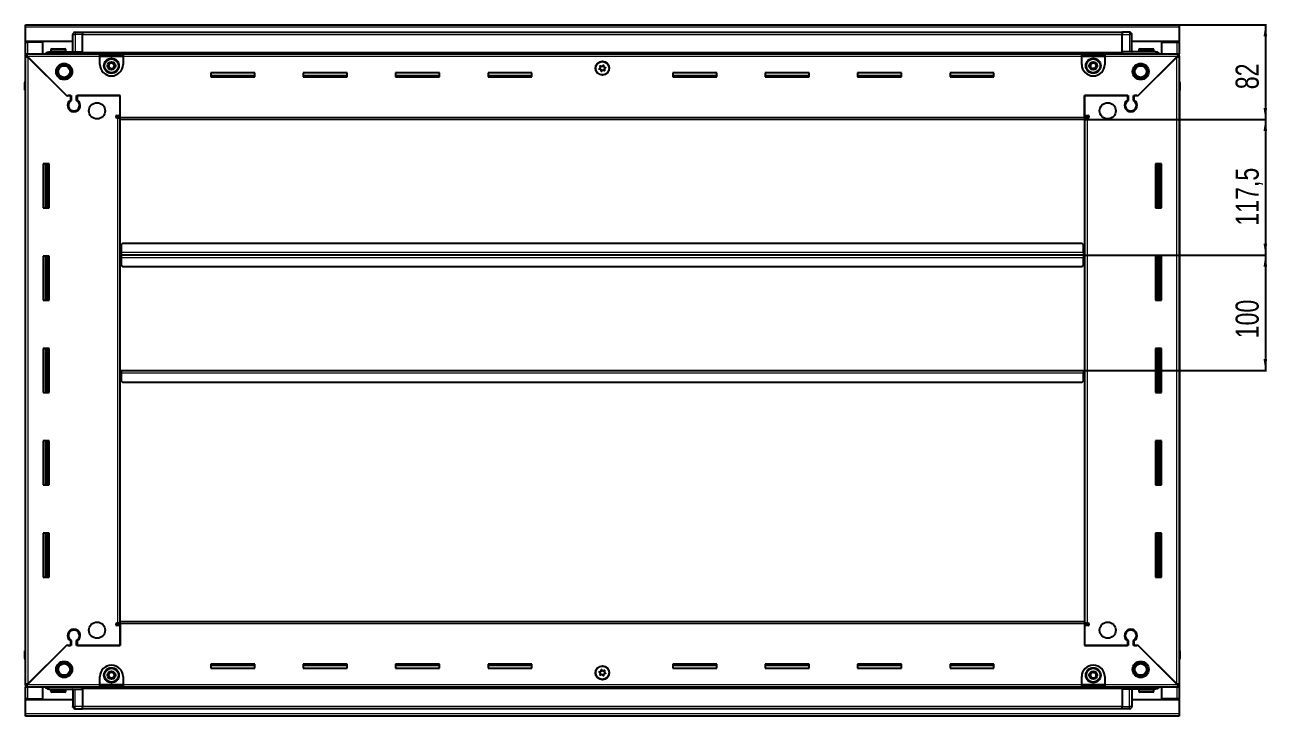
# Model space of a CAD drawing. Header units: millimetres. Extents: x 1415 to 5548, y -865 to 1643.
# Drawn here: x 4473 to 5548, y 877 to 1476 of the extents above; entities that cross this region are included whole.
import ezdxf

# ---------------------------------------------------------------- set-up
doc = ezdxf.new("R2010")
doc.units = ezdxf.units.MM
doc.layers.add('FORMAT', color=7, linetype='Continuous')
doc.styles.add('SLDTEXTSTYLE0', font='TXT', dxfattribs={"width": 0.75})
doc.dimstyles.new('SLDDIMSTYLE0', dxfattribs={"dimtxt": 20, "dimasz": 10, "dimexe": 0, "dimexo": 0.0625, "dimgap": 5, "dimtad": 2, "dimdec": 1, "dimrnd": 1e-09, "dimzin": 12, "dimdsep": 46, "dimtxsty": 'SLDTEXTSTYLE0', "dimsah": 1, "dimcen": 0.09, "dimadec": 0, "dimazin": 3, "dimtfac": 1, "dimtofl": 0, "dimtmove": 0, "dimatfit": 3, "dimfxl": 0, "dimfrac": 2, "dimtolj": 1, "dimtzin": 12, "dimarcsym": 0})

# ---------------------------------------------------------------- blocks, each defined once
blk = doc.blocks.new('_D_6')
at = {"layer": 'FORMAT'}
for p, q in [((5472.1, 1475.8), (5547.6, 1475.8)), ((5546.6, 1475.8), (5546.6, 1393.8)), ((5390.1, 1393.8), (5547.6, 1393.8))]:
    blk.add_line(p, q, dxfattribs=at)
for points in [[(5546.6, 1475.8), (5545, 1465.8), (5548.1, 1465.8)], [(5546.6, 1393.8), (5548.1, 1403.8), (5545, 1403.8)]]:
    blk.add_solid(points, dxfattribs=at)
at = {"layer": 'FORMAT', "insert": (5520.8, 1420), "char_height": 20, "attachment_point": 1, "rotation": 90, "style": 'SLDTEXTSTYLE0'}
blk.add_mtext('82', dxfattribs=at)
blk = doc.blocks.new('_D_7')
at = {"layer": 'FORMAT'}
for p, q in [((5389.1, 1276.3), (5547.6, 1276.3)), ((5546.6, 1276.3), (5546.6, 1176.3)), ((5389.1, 1176.3), (5547.6, 1176.3))]:
    blk.add_line(p, q, dxfattribs=at)
for points in [[(5546.6, 1276.3), (5545, 1266.3), (5548.1, 1266.3)], [(5546.6, 1176.3), (5548.1, 1186.3), (5545, 1186.3)]]:
    blk.add_solid(points, dxfattribs=at)
at = {"layer": 'FORMAT', "insert": (5520.8, 1204.2), "char_height": 20, "attachment_point": 1, "rotation": 90, "style": 'SLDTEXTSTYLE0'}
blk.add_mtext('100', dxfattribs=at)
blk = doc.blocks.new('_D_8')
at = {"layer": 'FORMAT'}
for p, q in [((5390.1, 1393.8), (5547.6, 1393.8)), ((5546.6, 1393.8), (5546.6, 1276.3)), ((5389.1, 1276.3), (5547.6, 1276.3))]:
    blk.add_line(p, q, dxfattribs=at)
for points in [[(5546.6, 1393.8), (5545, 1383.8), (5548.1, 1383.8)], [(5546.6, 1276.3), (5548.1, 1286.3), (5545, 1286.3)]]:
    blk.add_solid(points, dxfattribs=at)
at = {"layer": 'FORMAT', "insert": (5520.8, 1301.8), "char_height": 20, "attachment_point": 1, "rotation": 90, "style": 'SLDTEXTSTYLE0'}
blk.add_mtext('117,5', dxfattribs=at)

msp = doc.modelspace()

# ---------------------------------------------------------------- linework, layer by layer
at = {"color": 7, "linetype": 'Continuous', "lineweight": 25}
for p, q in [((4473.07, 1473.72), (4473.07, 1475.82)), ((4473.07, 1475.82), (5472.07, 1475.82)), ((4473.07, 1461.32), (4473.07, 1473.72)), ((5472.07, 1475.82), (5472.07, 1473.72)), ((5472.07, 1473.72), (5472.07, 1461.32)), ((4514.07, 1452.32), (4514.07, 1467.32)), ((4514.75, 1468.82), (4514.75, 1468.82)), ((4516.07, 1469.32), (4522.57, 1469.32)), ((4516.07, 1469.32), (4522.57, 1469.32)), ((4522.57, 1469.32), (4522.57, 1469.32)), ((4522.57, 1469.32), (4522.57, 1469.32)), ((4522.57, 1469.32), (4522.57, 1467.32)), ((5422.57, 1469.17), (4522.57, 1469.17)), ((4522.57, 1452.32), (4522.57, 1467.32)), ((5422.57, 1469.32), (5422.57, 1469.32)), ((5429.07, 1469.32), (5422.57, 1469.32)), ((5429.07, 1469.32), (5422.57, 1469.32)), ((5422.57, 1469.32), (5422.57, 1467.32)), ((5422.57, 1452.32), (5422.57, 1467.32)), ((5431.07, 1467.32), (5431.07, 1467.32)), ((5431.07, 1452.32), (5431.07, 1467.32)), ((4514.07, 1461.32), (4473.07, 1461.32)), ((4473.07, 1460.82), (4473.07, 1461.32)), ((4473.07, 1460.82), (4475.17, 1460.82)), ((4473.07, 1450.57), (4473.07, 1460.82)), ((4474.57, 1460.82), (4474.57, 1461.32)), ((4488.07, 1460.82), (4475.17, 1460.82)), ((4488.07, 1450.57), (4488.07, 1460.82)), ((4493.57, 1452.32), (4522.57, 1452.32)), ((4495.07, 1454.22), (4495.07, 1452.32)), ((4495.87, 1455.02), (4507.27, 1455.02)), ((4508.07, 1452.32), (4508.07, 1454.22)), ((4522.5, 1450.57), (4522.57, 1452.29)), ((4522.57, 1452.32), (4522.57, 1451.82)), ((5451.57, 1452.32), (5422.57, 1452.32)), ((5422.57, 1452.32), (5422.57, 1451.82)), ((5422.57, 1452.29), (5422.65, 1450.57)), ((5472.07, 1461.32), (5431.07, 1461.32)), ((5437.07, 1454.22), (5437.07, 1452.32)), ((5437.87, 1455.02), (5449.27, 1455.02)), ((5450.07, 1452.32), (5450.07, 1454.22)), ((5457.07, 1450.57), (5457.07, 1460.82)), ((5457.07, 1460.82), (5469.97, 1460.82)), ((5469.97, 1460.82), (5472.07, 1460.82)), ((5470.57, 1460.82), (5470.57, 1461.32)), ((5472.07, 1460.82), (5472.07, 1461.32)), ((5472.07, 1460.82), (5472.07, 1450.57)), ((4473.07, 1449.07), (4473.07, 1450.57)), ((4473.07, 1450.57), (4474.07, 1450.57)), ((4473.07, 1448.57), (4473.07, 1449.07)), ((4473.07, 1449.07), (4474.07, 1449.07)), ((4473.07, 904.07), (4473.07, 1448.57)), ((4474.57, 1448.57), (4473.07, 1448.57)), ((4474.07, 1450.57), (4537.57, 1450.57)), ((4474.07, 1449.07), (4474.07, 1450.57)), ((4474.67, 1448.47), (4508.57, 1414.57)), ((4509.27, 1413.87), (4475.17, 1447.97)), ((4522.57, 1451.17), (5422.57, 1451.17)), ((4537.57, 1448.47), (4537.57, 1450.57)), ((4537.57, 1450.57), (4557.57, 1450.57)), ((4537.57, 1449.07), (4557.57, 1449.07)), ((4537.57, 1441.57), (4537.57, 1448.47)), ((4557.57, 1450.57), (4557.57, 1448.47)), ((4557.57, 1450.57), (5387.57, 1450.57)), ((4557.57, 1448.47), (4557.57, 1441.57)), ((5387.57, 1448.47), (5387.57, 1450.57)), ((5387.57, 1450.57), (5407.57, 1450.57)), ((5387.57, 1449.07), (5407.57, 1449.07)), ((5387.57, 1441.57), (5387.57, 1448.47)), ((5407.57, 1450.57), (5407.57, 1448.47)), ((5407.57, 1450.57), (5471.07, 1450.57)), ((5407.57, 1448.47), (5407.57, 1441.57)), ((5469.97, 1447.97), (5435.87, 1413.87)), ((5436.57, 1414.57), (5470.47, 1448.47)), ((5470.57, 1448.57), (5472.07, 1448.57)), ((5471.07, 1449.07), (5471.07, 1450.57)), ((5471.07, 1450.57), (5472.07, 1450.57)), ((5471.07, 1449.07), (5472.07, 1449.07)), ((5472.07, 1449.07), (5472.07, 1450.57)), ((5472.07, 1449.07), (5472.07, 1448.57)), ((5472.07, 1448.57), (5472.07, 904.07)), ((4671.57, 1434.32), (4633.57, 1434.32)), ((4633.57, 1434.32), (4633.57, 1430.82)), ((4671.57, 1431.57), (4633.57, 1431.57)), ((4633.57, 1430.82), (4671.57, 1430.82)), ((4671.57, 1430.82), (4671.57, 1434.32)), ((4751.57, 1434.32), (4713.57, 1434.32)), ((4713.57, 1434.32), (4713.57, 1430.82)), ((4751.57, 1431.57), (4713.57, 1431.57)), ((4713.57, 1430.82), (4751.57, 1430.82)), ((4751.57, 1430.82), (4751.57, 1434.32)), ((4831.57, 1434.32), (4793.57, 1434.32)), ((4793.57, 1434.32), (4793.57, 1430.82)), ((4831.57, 1431.57), (4793.57, 1431.57)), ((4793.57, 1430.82), (4831.57, 1430.82)), ((4831.57, 1430.82), (4831.57, 1434.32)), ((4911.57, 1434.32), (4873.57, 1434.32)), ((4873.57, 1434.32), (4873.57, 1430.82)), ((4911.57, 1431.57), (4873.57, 1431.57)), ((4873.57, 1430.82), (4911.57, 1430.82)), ((4911.57, 1430.82), (4911.57, 1434.32)), ((5071.57, 1434.32), (5033.57, 1434.32)), ((5033.57, 1434.32), (5033.57, 1430.82)), ((5071.57, 1431.57), (5033.57, 1431.57)), ((5033.57, 1430.82), (5071.57, 1430.82)), ((5071.57, 1430.82), (5071.57, 1434.32)), ((5151.57, 1434.32), (5113.57, 1434.32)), ((5113.57, 1434.32), (5113.57, 1430.82)), ((5151.57, 1431.57), (5113.57, 1431.57)), ((5113.57, 1430.82), (5151.57, 1430.82)), ((5151.57, 1430.82), (5151.57, 1434.32)), ((5231.57, 1434.32), (5193.57, 1434.32)), ((5193.57, 1434.32), (5193.57, 1430.82)), ((5231.57, 1431.57), (5193.57, 1431.57)), ((5193.57, 1430.82), (5231.57, 1430.82)), ((5231.57, 1430.82), (5231.57, 1434.32)), ((5311.57, 1434.32), (5273.57, 1434.32)), ((5273.57, 1434.32), (5273.57, 1430.82)), ((5311.57, 1431.57), (5273.57, 1431.57)), ((5273.57, 1430.82), (5311.57, 1430.82)), ((5311.57, 1430.82), (5311.57, 1434.32)), ((4472.57, 1425.82), (4472.57, 1419.32)), ((4472.57, 1419.32), (4472.57, 1425.82)), ((5472.07, 1427.15), (5472.07, 1427.15)), ((5472.57, 1425.82), (5472.57, 1419.32)), ((5472.57, 1419.32), (5472.57, 1425.82)), ((4472.57, 1419.32), (4472.57, 1419.32)), ((4473.07, 1419.32), (4472.57, 1419.32)), ((4472.72, 1419.32), (4472.72, 933.32)), ((4508.57, 1414.57), (4512.77, 1414.57)), ((4509.97, 1414.57), (4509.27, 1413.87)), ((4512.07, 1414.57), (4509.97, 1414.57)), ((4512.07, 1414.57), (4512.07, 1410.68)), ((4512.77, 1414.57), (4512.77, 1410.29)), ((4517.37, 1414.57), (4555.07, 1414.57)), ((4517.37, 1410.29), (4517.37, 1414.57)), ((4518.07, 1410.68), (4518.07, 1414.57)), ((4555.07, 1414.57), (4518.07, 1414.57)), ((4555.07, 1397.32), (4555.07, 1414.57)), ((4555.07, 1395.92), (4555.07, 1414.57)), ((5390.07, 1414.57), (5390.07, 1397.32)), ((5427.07, 1414.57), (5390.07, 1414.57)), ((5390.07, 1414.57), (5427.77, 1414.57)), ((5390.07, 1395.92), (5390.07, 1414.57)), ((5427.07, 1414.57), (5427.07, 1410.68)), ((5427.77, 1414.57), (5427.77, 1410.29)), ((5432.37, 1414.57), (5436.57, 1414.57)), ((5432.37, 1410.29), (5432.37, 1414.57)), ((5435.17, 1414.57), (5433.07, 1414.57)), ((5433.07, 1410.68), (5433.07, 1414.57)), ((5435.87, 1413.87), (5435.17, 1414.57)), ((5472.07, 1419.32), (5472.57, 1419.32)), ((5472.42, 933.32), (5472.42, 1419.32)), ((5472.57, 1419.32), (5472.57, 1419.32)), ((5472.57, 1419.32), (5472.57, 1419.32)), ((4513.07, 1401.71), (4513.07, 1400.95)), ((5432.07, 1401.71), (5432.07, 1400.95)), ((4552.22, 1397.32), (4555.07, 1397.32)), ((4552.97, 1395.32), (4552.22, 1395.32)), ((4552.97, 1395.32), (4555.07, 1395.32)), ((4555.07, 1396.32), (4553.07, 1396.32)), ((4553.07, 1396.32), (4553.07, 1395.32)), ((4555.07, 1393.82), (4555.07, 1395.92)), ((4555.07, 958.82), (4555.07, 1393.82)), ((5390.07, 1393.82), (4555.07, 1393.82)), ((5390.07, 1397.32), (5392.92, 1397.32)), ((5392.07, 1396.32), (5390.07, 1396.32)), ((5390.07, 1395.92), (5390.07, 1393.82)), ((5390.07, 1395.32), (5392.17, 1395.32)), ((5390.07, 1393.82), (5390.07, 958.82)), ((5392.07, 1395.32), (5392.07, 1396.32)), ((5392.92, 1395.32), (5392.17, 1395.32)), ((4493.57, 1355.32), (4488.57, 1355.32)), ((4488.57, 1355.32), (4488.57, 1317.32)), ((4490.72, 1317.32), (4490.72, 1355.32)), ((4492.51, 1317.32), (4492.51, 1355.32)), ((4492.55, 1317.32), (4492.55, 1355.32)), ((4493.57, 1317.32), (4493.57, 1355.32)), ((5451.57, 1355.32), (5451.57, 1317.32)), ((5456.57, 1355.32), (5451.57, 1355.32)), ((5452.59, 1355.32), (5452.59, 1317.32)), ((5452.63, 1355.32), (5452.63, 1317.32)), ((5454.42, 1355.32), (5454.42, 1317.32)), ((5456.57, 1317.32), (5456.57, 1355.32)), ((4488.57, 1317.32), (4493.57, 1317.32)), ((5451.57, 1317.32), (5456.57, 1317.32)), ((4557.07, 1286.32), (4556.07, 1285.32)), ((4556.07, 1285.32), (4556.07, 1278.42)), ((5388.07, 1286.32), (4557.07, 1286.32)), ((5389.07, 1285.32), (5388.07, 1286.32)), ((5389.07, 1278.42), (5389.07, 1285.32)), ((4493.57, 1275.32), (4488.57, 1275.32)), ((4488.57, 1275.32), (4488.57, 1237.32)), ((4490.72, 1237.32), (4490.72, 1275.32)), ((4492.51, 1237.32), (4492.51, 1275.32)), ((4492.55, 1237.32), (4492.55, 1275.32)), ((4493.57, 1237.32), (4493.57, 1275.32)), ((4555.82, 1276.32), (4555.07, 1276.32)), ((4556.07, 1279.17), (4555.82, 1279.17)), ((4555.82, 1279.17), (4555.82, 1276.32)), ((4555.82, 1276.32), (4555.82, 1273.47)), ((4555.82, 1273.47), (4556.07, 1273.47)), ((4556.07, 1276.32), (4556.07, 1278.42)), ((4556.07, 1274.22), (4556.07, 1276.32)), ((5389.07, 1276.32), (4556.07, 1276.32)), ((4556.07, 1274.22), (4556.07, 1267.32)), ((5389.32, 1279.17), (5389.07, 1279.17)), ((5389.07, 1278.42), (5389.07, 1276.32)), ((5389.07, 1276.32), (5389.07, 1274.22)), ((5389.07, 1267.32), (5389.07, 1274.22)), ((5389.07, 1273.47), (5389.32, 1273.47)), ((5389.32, 1276.32), (5389.32, 1279.17)), ((5389.32, 1273.47), (5389.32, 1276.32)), ((5390.07, 1276.32), (5389.32, 1276.32)), ((5451.57, 1275.32), (5451.57, 1237.32)), ((5456.57, 1275.32), (5451.57, 1275.32)), ((5452.59, 1275.32), (5452.59, 1237.32)), ((5452.63, 1275.32), (5452.63, 1237.32)), ((5454.42, 1275.32), (5454.42, 1237.32)), ((5456.57, 1237.32), (5456.57, 1275.32)), ((4556.07, 1267.32), (4557.07, 1266.32)), ((4557.07, 1266.32), (5388.07, 1266.32)), ((5388.07, 1266.32), (5389.07, 1267.32)), ((4488.57, 1237.32), (4493.57, 1237.32)), ((5451.57, 1237.32), (5456.57, 1237.32)), ((4493.57, 1195.32), (4488.57, 1195.32)), ((4488.57, 1195.32), (4488.57, 1157.32)), ((4490.72, 1157.32), (4490.72, 1195.32)), ((4492.51, 1157.32), (4492.51, 1195.32)), ((4492.55, 1157.32), (4492.55, 1195.32)), ((4493.57, 1157.32), (4493.57, 1195.32)), ((5451.57, 1195.32), (5451.57, 1157.32)), ((5456.57, 1195.32), (5451.57, 1195.32)), ((5452.59, 1195.32), (5452.59, 1157.32)), ((5452.63, 1195.32), (5452.63, 1157.32)), ((5454.42, 1195.32), (5454.42, 1157.32)), ((5456.57, 1157.32), (5456.57, 1195.32)), ((4555.07, 1176.32), (4555.82, 1176.32)), ((4555.82, 1176.32), (4555.82, 1173.47)), ((4555.82, 1173.47), (4556.07, 1173.47)), ((4556.07, 1174.22), (4556.07, 1176.32)), ((4556.07, 1176.32), (5389.07, 1176.32)), ((4556.07, 1174.22), (4556.07, 1167.32)), ((5389.07, 1176.32), (5389.07, 1174.22)), ((5389.07, 1167.32), (5389.07, 1174.22)), ((5389.07, 1173.47), (5389.32, 1173.47)), ((5389.32, 1173.47), (5389.32, 1176.32)), ((5389.32, 1176.32), (5390.07, 1176.32)), ((4556.07, 1167.32), (4557.07, 1166.32)), ((4557.07, 1166.32), (5388.07, 1166.32)), ((5388.07, 1166.32), (5389.07, 1167.32)), ((4488.57, 1157.32), (4493.57, 1157.32)), ((5451.57, 1157.32), (5456.57, 1157.32)), ((4493.57, 1115.32), (4488.57, 1115.32)), ((4488.57, 1115.32), (4488.57, 1077.32)), ((4490.72, 1077.32), (4490.72, 1115.32)), ((4492.51, 1077.32), (4492.51, 1115.32)), ((4492.55, 1077.32), (4492.55, 1115.32)), ((4493.57, 1077.32), (4493.57, 1115.32)), ((5451.57, 1115.32), (5451.57, 1077.32)), ((5456.57, 1115.32), (5451.57, 1115.32)), ((5452.59, 1115.32), (5452.59, 1077.32)), ((5452.63, 1115.32), (5452.63, 1077.32)), ((5454.42, 1115.32), (5454.42, 1077.32)), ((5456.57, 1077.32), (5456.57, 1115.32)), ((4488.57, 1077.32), (4493.57, 1077.32)), ((5451.57, 1077.32), (5456.57, 1077.32)), ((4493.57, 1035.32), (4488.57, 1035.32)), ((4488.57, 1035.32), (4488.57, 997.32)), ((4490.72, 997.32), (4490.72, 1035.32)), ((4492.51, 997.32), (4492.51, 1035.32)), ((4492.55, 997.32), (4492.55, 1035.32)), ((4493.57, 997.32), (4493.57, 1035.32)), ((5451.57, 1035.32), (5451.57, 997.32)), ((5456.57, 1035.32), (5451.57, 1035.32)), ((5452.59, 1035.32), (5452.59, 997.32)), ((5452.63, 1035.32), (5452.63, 997.32)), ((5454.42, 1035.32), (5454.42, 997.32)), ((5456.57, 997.32), (5456.57, 1035.32)), ((4488.57, 997.32), (4493.57, 997.32)), ((5451.57, 997.32), (5456.57, 997.32)), ((4552.22, 957.32), (4552.97, 957.32)), ((4555.07, 957.32), (4552.97, 957.32)), ((4553.07, 957.32), (4553.07, 956.32)), ((4555.07, 956.72), (4555.07, 958.82)), ((4555.07, 958.82), (5390.07, 958.82)), ((5390.07, 958.82), (5390.07, 956.72)), ((5392.17, 957.32), (5390.07, 957.32)), ((5392.07, 956.32), (5392.07, 957.32)), ((5392.17, 957.32), (5392.92, 957.32)), ((4513.07, 951.7), (4513.07, 950.94)), ((4555.07, 955.32), (4552.22, 955.32)), ((4553.07, 956.32), (4555.07, 956.32)), ((4555.07, 956.72), (4555.07, 938.07)), ((4555.07, 938.07), (4555.07, 955.32)), ((5390.07, 956.72), (5390.07, 938.07)), ((5390.07, 956.32), (5392.07, 956.32)), ((5390.07, 955.32), (5390.07, 938.07)), ((5392.92, 955.32), (5390.07, 955.32)), ((5432.07, 951.7), (5432.07, 950.94)), ((4508.57, 938.07), (4474.67, 904.17)), ((4475.17, 904.67), (4509.27, 938.77)), ((4512.77, 938.07), (4508.57, 938.07)), ((4509.27, 938.77), (4509.97, 938.07)), ((4509.97, 938.07), (4512.07, 938.07)), ((4512.07, 941.96), (4512.07, 938.07)), ((4512.77, 942.36), (4512.77, 938.07)), ((4517.37, 938.07), (4517.37, 942.36)), ((4555.07, 938.07), (4517.37, 938.07)), ((4518.07, 938.07), (4518.07, 941.96)), ((4518.07, 938.07), (4555.07, 938.07)), ((5390.07, 938.07), (5427.07, 938.07)), ((5427.77, 938.07), (5390.07, 938.07)), ((5427.07, 941.96), (5427.07, 938.07)), ((5427.77, 942.36), (5427.77, 938.07)), ((5432.37, 938.07), (5432.37, 942.36)), ((5436.57, 938.07), (5432.37, 938.07)), ((5433.07, 938.07), (5433.07, 941.96)), ((5433.07, 938.07), (5435.17, 938.07)), ((5435.17, 938.07), (5435.87, 938.77)), ((5435.87, 938.77), (5469.97, 904.67)), ((5470.47, 904.17), (5436.57, 938.07)), ((4472.57, 926.82), (4472.57, 933.32)), ((4472.57, 933.32), (4472.57, 933.32)), ((4472.57, 933.32), (4472.57, 933.32)), ((4472.57, 933.32), (4472.57, 926.82)), ((4473.07, 933.32), (4472.57, 933.32)), ((4473.07, 925.5), (4473.07, 925.5)), ((5472.07, 933.32), (5472.57, 933.32)), ((5472.57, 933.32), (5472.57, 933.32)), ((5472.57, 926.82), (5472.57, 933.32)), ((5472.57, 933.32), (5472.57, 926.82)), ((4671.57, 921.82), (4633.57, 921.82)), ((4633.57, 921.82), (4633.57, 918.32)), ((4633.57, 921.07), (4671.57, 921.07)), ((4633.57, 918.32), (4671.57, 918.32)), ((4671.57, 918.32), (4671.57, 921.82)), ((4751.57, 921.82), (4713.57, 921.82)), ((4713.57, 921.82), (4713.57, 918.32)), ((4713.57, 921.07), (4751.57, 921.07)), ((4713.57, 918.32), (4751.57, 918.32)), ((4751.57, 918.32), (4751.57, 921.82)), ((4831.57, 921.82), (4793.57, 921.82)), ((4793.57, 921.82), (4793.57, 918.32)), ((4793.57, 921.07), (4831.57, 921.07)), ((4793.57, 918.32), (4831.57, 918.32)), ((4831.57, 918.32), (4831.57, 921.82)), ((4911.57, 921.82), (4873.57, 921.82)), ((4873.57, 921.82), (4873.57, 918.32)), ((4873.57, 921.07), (4911.57, 921.07)), ((4873.57, 918.32), (4911.57, 918.32)), ((4911.57, 918.32), (4911.57, 921.82)), ((5071.57, 921.82), (5033.57, 921.82)), ((5033.57, 921.82), (5033.57, 918.32)), ((5033.57, 921.07), (5071.57, 921.07)), ((5033.57, 918.32), (5071.57, 918.32)), ((5071.57, 918.32), (5071.57, 921.82)), ((5151.57, 921.82), (5113.57, 921.82)), ((5113.57, 921.82), (5113.57, 918.32)), ((5113.57, 921.07), (5151.57, 921.07)), ((5113.57, 918.32), (5151.57, 918.32)), ((5151.57, 918.32), (5151.57, 921.82)), ((5231.57, 921.82), (5193.57, 921.82)), ((5193.57, 921.82), (5193.57, 918.32)), ((5193.57, 921.07), (5231.57, 921.07)), ((5193.57, 918.32), (5231.57, 918.32)), ((5231.57, 918.32), (5231.57, 921.82)), ((5311.57, 921.82), (5273.57, 921.82)), ((5273.57, 921.82), (5273.57, 918.32)), ((5273.57, 921.07), (5311.57, 921.07)), ((5273.57, 918.32), (5311.57, 918.32)), ((5311.57, 918.32), (5311.57, 921.82)), ((4473.07, 903.57), (4473.07, 904.07)), ((4474.57, 904.07), (4473.07, 904.07)), ((4473.07, 903.57), (4473.07, 902.07)), ((4474.07, 903.57), (4473.07, 903.57)), ((4474.07, 903.57), (4474.07, 902.07)), ((4537.57, 904.17), (4537.57, 911.07)), ((4537.57, 902.07), (4537.57, 904.17)), ((4557.57, 903.57), (4537.57, 903.57)), ((4557.57, 911.07), (4557.57, 904.17)), ((4557.57, 904.17), (4557.57, 902.07)), ((5387.57, 904.17), (5387.57, 911.07)), ((5387.57, 902.07), (5387.57, 904.17)), ((5407.57, 903.57), (5387.57, 903.57)), ((5407.57, 911.07), (5407.57, 904.17)), ((5407.57, 904.17), (5407.57, 902.07)), ((5470.57, 904.07), (5472.07, 904.07)), ((5471.07, 903.57), (5471.07, 902.07)), ((5472.07, 903.57), (5471.07, 903.57)), ((5472.07, 904.07), (5472.07, 903.57)), ((5472.07, 903.57), (5472.07, 902.07)), ((4473.07, 891.82), (4473.07, 902.07)), ((4474.07, 902.07), (4473.07, 902.07)), ((4537.57, 902.07), (4474.07, 902.07)), ((4488.07, 891.82), (4488.07, 902.07)), ((4493.57, 900.32), (4522.57, 900.32)), ((4495.07, 900.32), (4495.07, 898.42)), ((4499.64, 897.62), (4495.87, 897.62)), ((4507.27, 897.62), (4499.64, 897.62)), ((4508.07, 898.42), (4508.07, 900.32)), ((4514.07, 900.32), (4514.07, 885.32)), ((4522.57, 900.36), (4522.5, 902.07)), ((5422.57, 901.47), (4522.57, 901.47)), ((4522.57, 900.32), (4522.57, 900.82)), ((4522.57, 900.32), (4522.57, 885.32)), ((4557.57, 902.07), (4537.57, 902.07)), ((5387.57, 902.07), (4557.57, 902.07)), ((5407.57, 902.07), (5387.57, 902.07)), ((5471.07, 902.07), (5407.57, 902.07)), ((5422.65, 902.07), (5422.57, 900.36)), ((5422.57, 900.32), (5422.57, 900.82)), ((5451.57, 900.32), (5422.57, 900.32)), ((5422.57, 900.32), (5422.57, 885.32)), ((5431.07, 900.32), (5431.07, 885.32)), ((5437.07, 900.32), (5437.07, 898.42)), ((5444.86, 897.62), (5437.87, 897.62)), ((5449.27, 897.62), (5444.86, 897.62)), ((5450.07, 898.42), (5450.07, 900.32)), ((5457.07, 891.82), (5457.07, 902.07)), ((5472.07, 902.07), (5471.07, 902.07)), ((5472.07, 902.07), (5472.07, 891.82)), ((4475.17, 891.82), (4473.07, 891.82)), ((4473.07, 891.32), (4473.07, 891.82)), ((4473.07, 891.32), (4514.07, 891.32)), ((4473.07, 878.92), (4473.07, 891.32)), ((4474.57, 891.32), (4474.57, 891.82)), ((4475.17, 891.82), (4488.07, 891.82)), ((4514.07, 885.32), (4514.07, 885.32)), ((4516.07, 883.32), (4522.57, 883.32)), ((4516.07, 883.32), (4522.57, 883.32)), ((4522.57, 883.32), (4522.57, 885.32)), ((4522.57, 883.47), (5422.57, 883.47)), ((4522.57, 883.32), (4522.57, 883.32)), ((5422.57, 883.32), (5422.57, 885.32)), ((5429.07, 883.32), (5422.57, 883.32)), ((5422.57, 883.32), (5422.57, 883.32)), ((5422.57, 883.32), (5422.57, 883.32)), ((5429.07, 883.32), (5422.57, 883.32)), ((5430.39, 883.82), (5430.39, 883.82)), ((5431.07, 891.32), (5472.07, 891.32)), ((5469.97, 891.82), (5457.07, 891.82)), ((5472.07, 891.82), (5469.97, 891.82)), ((5470.57, 891.32), (5470.57, 891.82)), ((5472.07, 891.32), (5472.07, 891.82)), ((5472.07, 891.32), (5472.07, 878.92)), ((4473.07, 876.82), (4473.07, 878.92)), ((5472.07, 876.82), (4473.07, 876.82)), ((5472.07, 878.92), (5472.07, 876.82))]:
    msp.add_line(p, q, dxfattribs=at)
at = {"color": 8, "linetype": 'Continuous', "lineweight": 18}
for p, q in [((5472.07, 1473.72), (4473.07, 1473.72)), ((4514.07, 1467.32), (4516.07, 1467.32)), ((4516.07, 1469.32), (4516.07, 1467.32)), ((4516.07, 1467.32), (4516.07, 1452.32)), ((4522.57, 1467.32), (4516.07, 1467.32)), ((5422.57, 1467.17), (4522.57, 1467.17)), ((5422.57, 1467.32), (5429.07, 1467.32)), ((5429.07, 1469.32), (5429.07, 1467.32)), ((5431.07, 1467.32), (5429.07, 1467.32)), ((5429.07, 1467.32), (5429.07, 1452.32)), ((4475.17, 1460.82), (4475.17, 1461.32)), ((4475.17, 1450.57), (4475.17, 1460.82)), ((4495.07, 1454.22), (4508.07, 1454.22)), ((5437.07, 1454.22), (5450.07, 1454.22)), ((5469.97, 1461.32), (5469.97, 1460.82)), ((5469.97, 1460.82), (5469.97, 1450.57)), ((4537.57, 1448.47), (4474.67, 1448.47)), ((4475.17, 1447.97), (4475.17, 904.67)), ((5422.57, 1451.82), (4522.57, 1451.82)), ((5422.57, 1450.59), (4522.57, 1450.59)), ((4537.57, 1448.47), (4557.57, 1448.47)), ((5387.57, 1448.47), (4557.57, 1448.47)), ((5387.57, 1448.47), (5407.57, 1448.47)), ((5470.47, 1448.47), (5407.57, 1448.47)), ((5469.97, 904.67), (5469.97, 1447.97)), ((4473.07, 1425.82), (4472.57, 1425.82)), ((5472.07, 1425.82), (5472.57, 1425.82)), ((4552.97, 957.32), (4552.97, 1395.32)), ((4555.07, 1395.92), (5390.07, 1395.92)), ((5392.17, 1395.32), (5392.17, 957.32)), ((4490.07, 1355.32), (4490.07, 1317.32)), ((4491.31, 1355.32), (4491.31, 1317.32)), ((5453.83, 1317.32), (5453.83, 1355.32)), ((5455.07, 1317.32), (5455.07, 1355.32)), ((4490.07, 1275.32), (4490.07, 1237.32)), ((4491.31, 1275.32), (4491.31, 1237.32)), ((5389.07, 1278.42), (4556.07, 1278.42)), ((4556.07, 1274.22), (5389.07, 1274.22)), ((5453.83, 1237.32), (5453.83, 1275.32)), ((5455.07, 1237.32), (5455.07, 1275.32)), ((4490.07, 1195.32), (4490.07, 1157.32)), ((4491.31, 1195.32), (4491.31, 1157.32)), ((5453.83, 1157.32), (5453.83, 1195.32)), ((5455.07, 1157.32), (5455.07, 1195.32)), ((4556.07, 1174.22), (5389.07, 1174.22)), ((4490.07, 1115.32), (4490.07, 1077.32)), ((4491.31, 1115.32), (4491.31, 1077.32)), ((5453.83, 1077.32), (5453.83, 1115.32)), ((5455.07, 1077.32), (5455.07, 1115.32)), ((4490.07, 1035.32), (4490.07, 997.32)), ((4491.31, 1035.32), (4491.31, 997.32)), ((5453.83, 997.32), (5453.83, 1035.32)), ((5455.07, 997.32), (5455.07, 1035.32)), ((5390.07, 956.72), (4555.07, 956.72)), ((4473.07, 926.82), (4472.57, 926.82)), ((5472.07, 926.82), (5472.57, 926.82)), ((4474.67, 904.17), (4537.57, 904.17)), ((4557.57, 904.17), (4537.57, 904.17)), ((4557.57, 904.17), (5387.57, 904.17)), ((5407.57, 904.17), (5387.57, 904.17)), ((5407.57, 904.17), (5470.47, 904.17)), ((4475.17, 891.82), (4475.17, 902.07)), ((4499.37, 898.42), (4495.07, 898.42)), ((4508.07, 898.42), (4499.37, 898.42)), ((4516.07, 885.32), (4516.07, 900.32)), ((4522.57, 902.06), (5422.57, 902.06)), ((4522.57, 900.82), (5422.57, 900.82)), ((5429.07, 885.32), (5429.07, 900.32)), ((5445.04, 898.42), (5437.07, 898.42)), ((5450.07, 898.42), (5445.04, 898.42)), ((5469.97, 902.07), (5469.97, 891.82)), ((4475.17, 891.32), (4475.17, 891.82)), ((4514.07, 885.32), (4516.07, 885.32)), ((4516.07, 883.32), (4516.07, 885.32)), ((4522.57, 885.32), (4516.07, 885.32)), ((4522.57, 885.47), (5422.57, 885.47)), ((5422.57, 885.32), (5429.07, 885.32)), ((5431.07, 885.32), (5429.07, 885.32)), ((5429.07, 883.32), (5429.07, 885.32)), ((5469.97, 891.82), (5469.97, 891.32)), ((5472.07, 878.92), (4473.07, 878.92))]:
    msp.add_line(p, q, dxfattribs=at)
at = {"color": 7, "linetype": 'Continuous', "lineweight": 25, "flags": 128}
msp.add_lwpolyline([(4514.22, 884.57), (4514.11, 884.93), (4514.07, 885.32)], dxfattribs=at)
at = {"color": 7, "linetype": 'Continuous', "lineweight": 25}
for centre, radius in [((4506.57, 1435.32), 7), ((4506.57, 1435.32), 6.02), ((4547.57, 1440.32), 6.5), ((4547.57, 1440.32), 3.46), ((4972.57, 1438.32), 6), ((4972.57, 1438.17), 5.78), ((5397.57, 1440.32), 6.5), ((5397.57, 1440.32), 3.46), ((5438.57, 1435.32), 7), ((5438.57, 1435.32), 6.02), ((4506.57, 1435.32), 5.1), ((4972.57, 1438.17), 1.85), ((5438.57, 1435.32), 5.1), ((4535.07, 1401.32), 7), ((5410.07, 1401.32), 7), ((4535.07, 951.32), 7), ((5410.07, 951.32), 7), ((4506.57, 917.32), 7), ((4506.57, 917.32), 6.02), ((4506.57, 917.32), 5.1), ((4547.57, 912.32), 6.5), ((4547.57, 912.32), 3.46), ((4972.57, 914.32), 6), ((4972.57, 914.47), 5.79), ((4972.57, 914.47), 1.85), ((5397.57, 912.32), 6.5), ((5397.57, 912.32), 3.46), ((5438.57, 917.32), 7), ((5438.57, 917.32), 6.02), ((5438.57, 917.32), 5.1)]:
    msp.add_circle(centre, radius, dxfattribs=at)
at = {"color": 8, "linetype": 'Continuous', "lineweight": 18}
for centre in [(4547.57, 1440.32), (5397.57, 1440.32), (4547.57, 912.32), (5397.57, 912.32)]:
    msp.add_circle(centre, 5.7, dxfattribs=at)
at = {"color": 7, "linetype": 'Continuous', "lineweight": 25}
for centre, radius, start, end in [((4516.07, 1467.32), 2, 90, 180), ((4516.07, 1467.32), 2, 123.94202, 131.40962), ((4516.07, 1467.32), 2, 90, 108.58003), ((5429.07, 1467.32), 2, 0, 90), ((5429.07, 1467.32), 2, 0, 90), ((4495.87, 1454.22), 0.8, 90, 180), ((4507.27, 1454.22), 0.8, 0, 90), ((4513.87, 1452.52), 0.2, 270, 0), ((5431.27, 1452.52), 0.2, 180, 270), ((5437.87, 1454.22), 0.8, 90, 180), ((5449.27, 1454.22), 0.8, 0, 90), ((4547.57, 1441.57), 10, 180, 270), ((4547.57, 1440.32), 2.5, 134.01559, 194.01559), ((4547.57, 1440.32), 2.5, 74.01559, 134.01559), ((4547.57, 1441.57), 10, 270, 0), ((4547.57, 1440.32), 2.5, 14.01559, 74.01559), ((5397.57, 1441.57), 10, 180, 270), ((5397.57, 1440.32), 2.5, 100.11158, 160.11158), ((5397.57, 1440.32), 2.5, 40.11158, 100.11158), ((5397.57, 1441.57), 10, 270, 0), ((5397.57, 1440.32), 2.5, 340.11158, 40.11158), ((4547.57, 1440.32), 2.5, 194.01559, 254.01559), ((4547.57, 1440.32), 2.5, 254.01559, 314.01559), ((4547.57, 1440.32), 2.5, 314.01559, 14.01559), ((5397.57, 1440.32), 2.5, 160.11158, 220.11158), ((5397.57, 1440.32), 2.5, 220.11158, 280.11158), ((5397.57, 1440.32), 2.5, 280.11158, 340.11158), ((4474.57, 1425.82), 2, 138.59038, 180), ((5470.57, 1425.82), 2, 0, 41.40962), ((4515.07, 1406.07), 5.5, 123.05573, 56.94427), ((4515.07, 1406.07), 4.8, 118.63099, 61.36901), ((5430.07, 1406.07), 5.5, 123.05573, 56.94427), ((5430.07, 1406.07), 4.8, 118.63099, 61.36901), ((4552.22, 1396.32), 1, 90, 270), ((5392.92, 1396.32), 1, 270, 90), ((4552.22, 956.32), 1, 90, 270), ((5392.92, 956.32), 1, 270, 90), ((4515.07, 946.57), 5.5, 303.05573, 236.94427), ((4515.07, 946.57), 4.8, 298.63099, 241.36901), ((5430.07, 946.57), 5.5, 303.05573, 236.94427), ((5430.07, 946.57), 4.8, 298.63099, 241.36901), ((4474.57, 926.82), 2, 180, 198.58003), ((4474.57, 926.82), 2, 180, 221.39416), ((4474.57, 926.82), 2, 213.94202, 221.40962), ((5470.57, 926.82), 2, 318.57492, 0), ((5470.57, 926.82), 2, 318.59038, 0), ((4547.57, 911.07), 10, 90, 180), ((4547.57, 912.32), 2.5, 127.47401, 187.47401), ((4547.57, 912.32), 2.5, 67.47401, 127.47401), ((4547.57, 911.07), 10, 0, 90), ((4547.57, 912.32), 2.5, 7.47401, 67.47401), ((5397.57, 911.07), 10, 90, 180), ((5397.57, 912.32), 2.5, 87.04236, 147.04236), ((5397.57, 911.07), 10, 0, 90), ((5397.57, 912.32), 2.5, 27.04236, 87.04236), ((4547.57, 912.32), 2.5, 187.47401, 247.47401), ((4547.57, 912.32), 2.5, 247.47401, 307.47401), ((4547.57, 912.32), 2.5, 307.47401, 7.47401), ((5397.57, 912.32), 2.5, 147.04236, 207.04236), ((5397.57, 912.32), 2.5, 207.04236, 267.04236), ((5397.57, 912.32), 2.5, 267.04236, 327.04236), ((5397.57, 912.32), 2.5, 327.04236, 27.04236), ((4495.87, 898.42), 0.8, 180, 270), ((4507.27, 898.42), 0.8, 270, 0), ((4513.87, 900.12), 0.2, 0, 90), ((5431.27, 900.12), 0.2, 90, 180), ((5437.87, 898.42), 0.8, 180, 270), ((5449.27, 898.42), 0.8, 270, 0), ((4516.07, 885.32), 2, 180, 270), ((5429.07, 885.32), 2, 270, 0), ((5429.07, 885.32), 2, 270, 288.58003), ((5429.07, 885.32), 2, 303.94202, 311.40962)]:
    msp.add_arc(centre, radius, start, end, dxfattribs=at)
for points, knots in [([(4490.36, 1450.57), (4490.47, 1450.77), (4490.86, 1451.42), (4492.02, 1452.13), (4493.05, 1452.26), (4493.57, 1452.32)], [0, 0, 0, 0, 0.1822499, 0.5911249, 1, 1, 1, 1]), ([(4522.57, 1452.32), (4522.57, 1452.29), (4522.57, 1452.21), (4522.57, 1451.59), (4522.57, 1451.01), (4522.57, 1450.62), (4522.57, 1450.59)], [0, 0, 0, 0, 0.3242788, 0.6485576, 0.9728365, 1, 1, 1, 1]), ([(5422.57, 1452.32), (5422.57, 1452.29), (5422.57, 1452.21), (5422.57, 1451.59), (5422.57, 1451.01), (5422.57, 1450.62), (5422.57, 1450.59)], [0, 0, 0, 0, 0.3242788, 0.6485576, 0.9728365, 1, 1, 1, 1]), ([(5454.79, 1450.57), (5454.67, 1450.77), (5454.28, 1451.42), (5453.12, 1452.13), (5452.09, 1452.26), (5451.57, 1452.32)], [0, 0, 0, 0, 0.18224985, 0.59112493, 1, 1, 1, 1]), ([(4473.07, 1448.57), (4473.1, 1448.53), (4473.15, 1448.44), (4473.54, 1448.3), (4474.1, 1448.17), (4474.68, 1448.06), (4475.04, 1448), (4475.17, 1447.97)], [0, 0, 0, 0, 0.2302553, 0.4485219, 0.6667858, 0.8850496, 1, 1, 1, 1]), ([(4474.67, 1448.47), (4474.62, 1448.73), (4474.53, 1449.22), (4474.4, 1449.86), (4474.27, 1450.33), (4474.16, 1450.55), (4474.09, 1450.57), (4474.07, 1450.57)], [0, 0, 0, 0, 0.2302553, 0.4485219, 0.6667858, 0.8850496, 1, 1, 1, 1]), ([(4544.8, 1441.12), (4545.17, 1441.48), (4545.86, 1442.15), (4546.55, 1442.81), (4546.87, 1443.12)], [0, 0, 0, 0, 0.5346859, 1, 1, 1, 1]), ([(4546.87, 1443.12), (4547.37, 1442.98), (4548.29, 1442.72), (4549.22, 1442.45), (4549.65, 1442.33)], [0, 0, 0, 0, 0.5346859, 1, 1, 1, 1]), ([(4549.65, 1442.33), (4549.68, 1442.21), (4549.82, 1441.63), (4550.06, 1440.66), (4550.26, 1439.86), (4550.35, 1439.53)], [0, 0, 0, 0, 0.1331247, 0.6370994, 1, 1, 1, 1]), ([(5394.73, 1439.82), (5394.77, 1439.93), (5394.97, 1440.5), (5395.31, 1441.43), (5395.59, 1442.21), (5395.71, 1442.53)], [0, 0, 0, 0, 0.1331247, 0.6370994, 1, 1, 1, 1]), ([(5395.71, 1442.53), (5396.22, 1442.62), (5397.17, 1442.79), (5398.11, 1442.96), (5398.55, 1443.04)], [0, 0, 0, 0, 0.5346859, 1, 1, 1, 1]), ([(5398.55, 1443.04), (5398.88, 1442.64), (5399.51, 1441.91), (5400.12, 1441.17), (5400.41, 1440.83)], [0, 0, 0, 0, 0.5346859, 1, 1, 1, 1]), ([(5469.97, 1447.97), (5470.22, 1448.02), (5470.72, 1448.11), (5471.36, 1448.24), (5471.82, 1448.37), (5472.04, 1448.48), (5472.06, 1448.55), (5472.07, 1448.57)], [0, 0, 0, 0, 0.2302553, 0.4485219, 0.6667858, 0.8850496, 1, 1, 1, 1]), ([(5471.07, 1450.57), (5471.02, 1450.55), (5470.93, 1450.49), (5470.8, 1450.1), (5470.67, 1449.54), (5470.56, 1448.96), (5470.49, 1448.6), (5470.47, 1448.47)], [0, 0, 0, 0, 0.2302553, 0.4485219, 0.6667858, 0.8850496, 1, 1, 1, 1]), ([(4545.49, 1438.32), (4545.41, 1438.65), (4545.21, 1439.45), (4544.97, 1440.42), (4544.83, 1441), (4544.8, 1441.12)], [0, 0, 0, 0, 0.3629006, 0.8668753, 1, 1, 1, 1]), ([(4548.27, 1437.52), (4547.77, 1437.66), (4546.85, 1437.93), (4545.92, 1438.19), (4545.49, 1438.32)], [0, 0, 0, 0, 0.5346859, 1, 1, 1, 1]), ([(4550.35, 1439.53), (4549.97, 1439.17), (4549.28, 1438.5), (4548.59, 1437.83), (4548.27, 1437.52)], [0, 0, 0, 0, 0.5346859, 1, 1, 1, 1]), ([(4970.69, 1440.24), (4970.68, 1440.23), (4970.66, 1440.21), (4970.65, 1440.15), (4970.66, 1440.01), (4970.76, 1439.64), (4970.9, 1439.11), (4970.73, 1438.5), (4970.37, 1438.13), (4970.07, 1437.88), (4969.89, 1437.72), (4969.84, 1437.64), (4969.83, 1437.6), (4969.84, 1437.57), (4969.85, 1437.54), (4969.9, 1437.49), (4970.15, 1437.39), (4970.62, 1437.29), (4971.26, 1436.98), (4971.51, 1436.31), (4971.57, 1435.84), (4971.64, 1435.58), (4971.68, 1435.53), (4971.71, 1435.51), (4971.74, 1435.5), (4971.78, 1435.51), (4971.82, 1435.52), (4971.88, 1435.57), (4972.05, 1435.72), (4972.32, 1435.99), (4972.73, 1436.31), (4973.35, 1436.42), (4973.86, 1436.23), (4974.23, 1436.1), (4974.37, 1436.07), (4974.43, 1436.09), (4974.46, 1436.1), (4974.48, 1436.13), (4974.49, 1436.19), (4974.48, 1436.34), (4974.38, 1436.71), (4974.24, 1437.23), (4974.41, 1437.84), (4974.77, 1438.21), (4975.07, 1438.46), (4975.25, 1438.63), (4975.3, 1438.71), (4975.31, 1438.75), (4975.3, 1438.78), (4975.29, 1438.81), (4975.24, 1438.85), (4974.99, 1438.95), (4974.52, 1439.06), (4973.88, 1439.37), (4973.63, 1440.03), (4973.57, 1440.51), (4973.5, 1440.76), (4973.46, 1440.82), (4973.43, 1440.84), (4973.4, 1440.85), (4973.36, 1440.84), (4973.33, 1440.82), (4973.26, 1440.78), (4973.09, 1440.63), (4972.82, 1440.36), (4972.41, 1440.04), (4971.79, 1439.93), (4971.28, 1440.11), (4970.91, 1440.25), (4970.77, 1440.27), (4970.71, 1440.26), (4970.69, 1440.25), (4970.69, 1440.24)], [0, 0, 0, 0, 0.0020087, 0.00442, 0.0093647, 0.0255282, 0.0677053, 0.0957862, 0.1246456, 0.1503415, 0.1605194, 0.1633943, 0.1656965, 0.1672448, 0.1688741, 0.1707699, 0.1786058, 0.2119941, 0.2499945, 0.2879948, 0.3213831, 0.329219, 0.3311148, 0.3327441, 0.3342924, 0.3362166, 0.3385353, 0.3413178, 0.349662, 0.3753578, 0.4042173, 0.4322982, 0.4744753, 0.4906388, 0.4966691, 0.49844, 0.5, 0.5020087, 0.50442, 0.5093647, 0.5255282, 0.5677053, 0.5957862, 0.6246456, 0.6503415, 0.6605194, 0.6633943, 0.6656965, 0.6672448, 0.6688741, 0.6707699, 0.6786058, 0.7119941, 0.7499945, 0.7879948, 0.8213831, 0.829219, 0.8311148, 0.8327441, 0.8342924, 0.8362166, 0.8385353, 0.8413178, 0.849662, 0.8753578, 0.9042173, 0.9322982, 0.9744753, 0.9906388, 0.9966691, 0.99844, 1, 1, 1, 1]), ([(5396.59, 1437.61), (5396.26, 1438), (5395.63, 1438.74), (5395.02, 1439.48), (5394.73, 1439.82)], [0, 0, 0, 0, 0.53468586, 1, 1, 1, 1]), ([(5399.43, 1438.12), (5398.92, 1438.03), (5397.97, 1437.86), (5397.03, 1437.69), (5396.59, 1437.61)], [0, 0, 0, 0, 0.5346859, 1, 1, 1, 1]), ([(5400.41, 1440.83), (5400.29, 1440.51), (5400.01, 1439.73), (5399.68, 1438.8), (5399.47, 1438.23), (5399.43, 1438.12)], [0, 0, 0, 0, 0.36290056, 0.86687533, 1, 1, 1, 1]), ([(4544.9, 913.43), (4545, 913.51), (4545.48, 913.87), (4546.27, 914.48), (4546.92, 914.98), (4547.19, 915.19)], [0, 0, 0, 0, 0.1331247, 0.6370994, 1, 1, 1, 1]), ([(4547.19, 915.19), (4547.67, 914.99), (4548.56, 914.62), (4549.45, 914.25), (4549.86, 914.08)], [0, 0, 0, 0, 0.5346859, 1, 1, 1, 1]), ([(4970.69, 912.4), (4970.7, 912.4), (4970.72, 912.38), (4970.78, 912.38), (4970.92, 912.4), (4971.28, 912.54), (4971.79, 912.72), (4972.41, 912.61), (4972.82, 912.29), (4973.09, 912.01), (4973.27, 911.85), (4973.36, 911.81), (4973.4, 911.8), (4973.43, 911.81), (4973.46, 911.83), (4973.5, 911.88), (4973.57, 912.14), (4973.63, 912.61), (4973.88, 913.28), (4974.52, 913.59), (4974.99, 913.69), (4975.24, 913.79), (4975.29, 913.84), (4975.3, 913.87), (4975.31, 913.9), (4975.3, 913.93), (4975.28, 913.97), (4975.23, 914.04), (4975.06, 914.19), (4974.77, 914.43), (4974.41, 914.8), (4974.24, 915.41), (4974.38, 915.94), (4974.48, 916.32), (4974.49, 916.47), (4974.47, 916.52), (4974.45, 916.55), (4974.42, 916.56), (4974.36, 916.57), (4974.22, 916.54), (4973.86, 916.41), (4973.35, 916.23), (4972.73, 916.34), (4972.32, 916.66), (4972.05, 916.94), (4971.87, 917.09), (4971.78, 917.14), (4971.74, 917.15), (4971.71, 917.14), (4971.68, 917.12), (4971.64, 917.06), (4971.57, 916.81), (4971.51, 916.33), (4971.26, 915.67), (4970.62, 915.36), (4970.15, 915.25), (4969.9, 915.15), (4969.85, 915.11), (4969.84, 915.08), (4969.83, 915.05), (4969.84, 915.01), (4969.86, 914.98), (4969.91, 914.91), (4970.08, 914.76), (4970.37, 914.52), (4970.73, 914.14), (4970.9, 913.53), (4970.76, 913.01), (4970.66, 912.63), (4970.65, 912.48), (4970.67, 912.43), (4970.68, 912.41), (4970.69, 912.4)], [0, 0, 0, 0, 0.0020087, 0.00442, 0.0093647, 0.0255282, 0.0677053, 0.0957862, 0.1246456, 0.1503415, 0.1605194, 0.1633943, 0.1656965, 0.1672448, 0.1688741, 0.1707699, 0.1786058, 0.2119941, 0.2499945, 0.2879948, 0.3213831, 0.329219, 0.3311148, 0.3327441, 0.3342924, 0.3362166, 0.3385353, 0.3413178, 0.349662, 0.3753578, 0.4042173, 0.4322982, 0.4744753, 0.4906388, 0.4966691, 0.49844, 0.5, 0.5020087, 0.50442, 0.5093647, 0.5255282, 0.5677053, 0.5957862, 0.6246456, 0.6503415, 0.6605194, 0.6633943, 0.6656965, 0.6672448, 0.6688741, 0.6707699, 0.6786058, 0.7119941, 0.7499945, 0.7879948, 0.8213831, 0.829219, 0.8311148, 0.8327441, 0.8342924, 0.8362166, 0.8385353, 0.8413178, 0.849662, 0.8753578, 0.9042173, 0.9322982, 0.9744753, 0.9906388, 0.9966691, 0.99844, 1, 1, 1, 1]), ([(5394.69, 912.47), (5394.97, 912.91), (5395.49, 913.71), (5396.01, 914.52), (5396.26, 914.89)], [0, 0, 0, 0, 0.5346859, 1, 1, 1, 1]), ([(5396.26, 914.89), (5396.38, 914.89), (5396.98, 914.86), (5397.97, 914.81), (5398.8, 914.76), (5399.14, 914.75)], [0, 0, 0, 0, 0.13312467, 0.63709944, 1, 1, 1, 1]), ([(5399.14, 914.75), (5399.38, 914.29), (5399.81, 913.43), (5400.25, 912.57), (5400.45, 912.17)], [0, 0, 0, 0, 0.5346859, 1, 1, 1, 1]), ([(4475.17, 904.67), (4474.92, 904.63), (4474.42, 904.54), (4473.78, 904.4), (4473.32, 904.27), (4473.1, 904.16), (4473.08, 904.1), (4473.07, 904.07)], [0, 0, 0, 0, 0.2302553, 0.4485219, 0.6667858, 0.8850496, 1, 1, 1, 1]), ([(4474.07, 902.07), (4474.12, 902.1), (4474.21, 902.15), (4474.34, 902.55), (4474.47, 903.1), (4474.58, 903.68), (4474.65, 904.05), (4474.67, 904.17)], [0, 0, 0, 0, 0.2302553, 0.4485219, 0.6667858, 0.8850496, 1, 1, 1, 1]), ([(4545.28, 910.57), (4545.21, 911.08), (4545.09, 912.03), (4544.96, 912.99), (4544.9, 913.43)], [0, 0, 0, 0, 0.5346859, 1, 1, 1, 1]), ([(4547.95, 909.46), (4547.47, 909.66), (4546.58, 910.03), (4545.69, 910.4), (4545.28, 910.57)], [0, 0, 0, 0, 0.5346859, 1, 1, 1, 1]), ([(4550.24, 911.22), (4549.96, 911.01), (4549.31, 910.51), (4548.52, 909.9), (4548.04, 909.54), (4547.95, 909.46)], [0, 0, 0, 0, 0.3629006, 0.8668753, 1, 1, 1, 1]), ([(4549.86, 914.08), (4549.93, 913.57), (4550.05, 912.61), (4550.18, 911.66), (4550.24, 911.22)], [0, 0, 0, 0, 0.53468586, 1, 1, 1, 1]), ([(5396, 909.9), (5395.77, 910.36), (5395.33, 911.22), (5394.89, 912.07), (5394.69, 912.47)], [0, 0, 0, 0, 0.5346859, 1, 1, 1, 1]), ([(5398.88, 909.75), (5398.54, 909.77), (5397.72, 909.81), (5396.72, 909.86), (5396.12, 909.89), (5396, 909.9)], [0, 0, 0, 0, 0.3629006, 0.8668753, 1, 1, 1, 1]), ([(5400.45, 912.17), (5400.17, 911.74), (5399.65, 910.93), (5399.13, 910.13), (5398.88, 909.75)], [0, 0, 0, 0, 0.5346859, 1, 1, 1, 1]), ([(5472.07, 904.07), (5472.04, 904.12), (5471.99, 904.21), (5471.6, 904.34), (5471.04, 904.47), (5470.46, 904.58), (5470.1, 904.65), (5469.97, 904.67)], [0, 0, 0, 0, 0.2302553, 0.4485219, 0.6667858, 0.8850496, 1, 1, 1, 1]), ([(5470.47, 904.17), (5470.52, 903.92), (5470.61, 903.43), (5470.74, 902.79), (5470.87, 902.32), (5470.98, 902.1), (5471.05, 902.08), (5471.07, 902.07)], [0, 0, 0, 0, 0.2302553, 0.4485219, 0.6667858, 0.8850496, 1, 1, 1, 1]), ([(4490.36, 902.07), (4490.47, 901.87), (4490.86, 901.22), (4492.02, 900.51), (4493.05, 900.39), (4493.57, 900.32)], [0, 0, 0, 0, 0.1822499, 0.5911249, 1, 1, 1, 1]), ([(4522.57, 900.32), (4522.57, 900.36), (4522.57, 900.44), (4522.57, 901.05), (4522.57, 901.63), (4522.57, 902.03), (4522.57, 902.06)], [0, 0, 0, 0, 0.3242788, 0.6485576, 0.9728365, 1, 1, 1, 1]), ([(5422.57, 900.32), (5422.57, 900.36), (5422.57, 900.44), (5422.57, 901.05), (5422.57, 901.63), (5422.57, 902.03), (5422.57, 902.06)], [0, 0, 0, 0, 0.3242788, 0.6485576, 0.9728365, 1, 1, 1, 1]), ([(5454.79, 902.07), (5454.67, 901.87), (5454.28, 901.22), (5453.12, 900.51), (5452.09, 900.39), (5451.57, 900.32)], [0, 0, 0, 0, 0.1822499, 0.5911249, 1, 1, 1, 1])]:
    msp.add_open_spline(points, degree=3, knots=knots, dxfattribs=at)
at = {"color": 8, "linetype": 'Continuous', "lineweight": 18}
for points, knots in [([(4493.57, 1452.32), (4493.57, 1452.28), (4493.57, 1452.2), (4493.57, 1451.77), (4493.57, 1451.31), (4493.57, 1450.9), (4493.57, 1450.63), (4493.57, 1450.57)], [0, 0, 0, 0, 0.3597529, 0.5534142, 0.7511852, 0.9489563, 1, 1, 1, 1]), ([(5451.57, 1452.32), (5451.57, 1452.28), (5451.57, 1452.2), (5451.57, 1451.77), (5451.57, 1451.31), (5451.57, 1450.9), (5451.57, 1450.63), (5451.57, 1450.57)], [0, 0, 0, 0, 0.3597529, 0.5534142, 0.7511852, 0.9489563, 1, 1, 1, 1]), ([(4493.57, 900.32), (4493.57, 900.37), (4493.57, 900.44), (4493.57, 900.88), (4493.57, 901.33), (4493.57, 901.75), (4493.57, 902.02), (4493.57, 902.07)], [0, 0, 0, 0, 0.3597529, 0.5534142, 0.7511852, 0.9489563, 1, 1, 1, 1]), ([(5451.57, 900.32), (5451.57, 900.37), (5451.57, 900.44), (5451.57, 900.88), (5451.57, 901.33), (5451.57, 901.75), (5451.57, 902.02), (5451.57, 902.07)], [0, 0, 0, 0, 0.35975288, 0.55341416, 0.75118521, 0.94895626, 1, 1, 1, 1])]:
    msp.add_open_spline(points, degree=3, knots=knots, dxfattribs=at)
at = {"color": 7, "linetype": 'Continuous', "lineweight": 25}
for points in [[(4474.67, 1448.47), (4474.62, 1448.55), (4474.52, 1448.71), (4474.37, 1448.91), (4474.22, 1449.05), (4474.12, 1449.06), (4474.07, 1449.07)], [(4474.57, 1448.57), (4474.58, 1448.52), (4474.6, 1448.42), (4474.74, 1448.27), (4474.93, 1448.12), (4475.09, 1448.02), (4475.17, 1447.97)], [(5469.97, 1447.97), (5470.05, 1448.02), (5470.21, 1448.12), (5470.4, 1448.27), (5470.54, 1448.42), (5470.56, 1448.52), (5470.57, 1448.57)], [(5471.07, 1449.07), (5471.02, 1449.06), (5470.92, 1449.05), (5470.77, 1448.91), (5470.62, 1448.71), (5470.52, 1448.55), (5470.47, 1448.47)], [(4474.07, 903.57), (4474.12, 903.58), (4474.22, 903.6), (4474.37, 903.74), (4474.52, 903.94), (4474.62, 904.09), (4474.67, 904.17)], [(4475.17, 904.67), (4475.09, 904.62), (4474.93, 904.52), (4474.74, 904.37), (4474.6, 904.22), (4474.58, 904.12), (4474.57, 904.07)], [(5470.57, 904.07), (5470.56, 904.12), (5470.54, 904.22), (5470.4, 904.37), (5470.21, 904.52), (5470.05, 904.62), (5469.97, 904.67)], [(5470.47, 904.17), (5470.52, 904.09), (5470.62, 903.94), (5470.77, 903.74), (5470.92, 903.6), (5471.02, 903.58), (5471.07, 903.57)]]:
    msp.add_open_spline(points, degree=3, dxfattribs=at)

# ---------------------------------------------------------------- dimensions: what is measured, and where the dimension line sits
at = {"layer": 'FORMAT'}
for base, p1, p2, picture, middle in [((5546.57, 1393.82), (5472.07, 1475.82), (5390.07, 1393.82), '_D_6', (5546.57, 1434.82)), ((5546.57, 1276.32), (5390.07, 1393.82), (5389.07, 1276.32), '_D_8', (5546.57, 1335.07)), ((5546.57, 1176.32), (5389.07, 1276.32), (5389.07, 1176.32), '_D_7', (5546.57, 1226.32))]:
    dim = msp.add_linear_dim(base=base, p1=p1, p2=p2, angle=90, dimstyle='SLDDIMSTYLE0', dxfattribs=at)
    dim.commit()
    dim.dimension.update_dxf_attribs({"geometry": picture, "text_midpoint": middle, "dimtype": 160})

doc.saveas('drawing.dxf')
